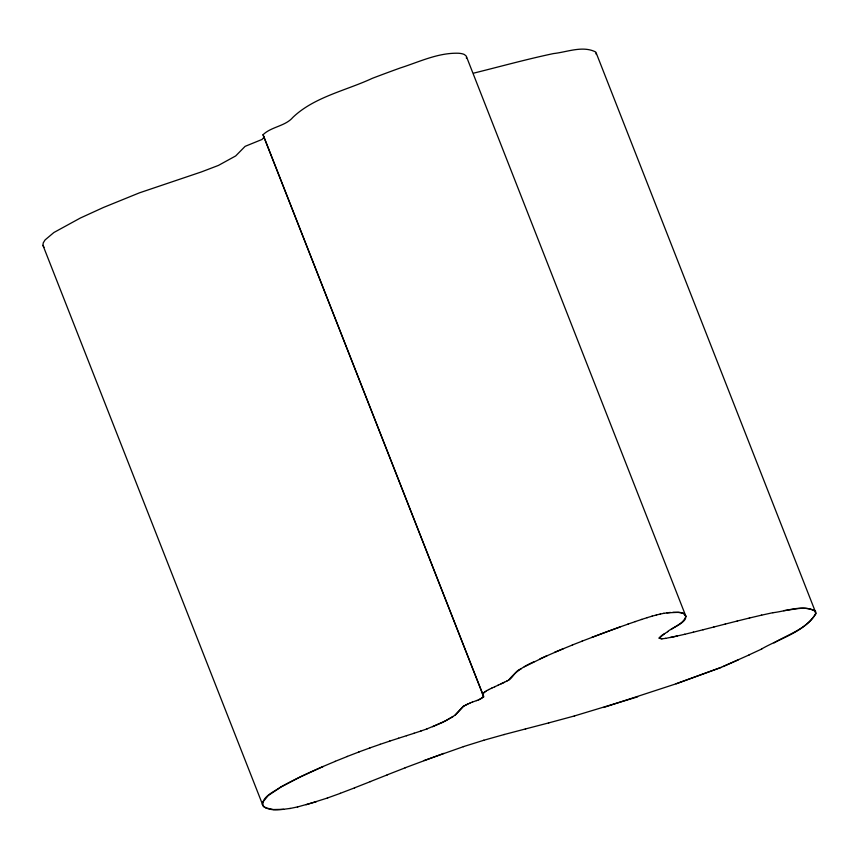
<?xml version="1.0" encoding="UTF-8"?>
<svg xmlns="http://www.w3.org/2000/svg" width="859" height="859" viewBox="0 0 859 859"><rect width="100%" height="100%" fill="white"/><g stroke="black" fill="none" stroke-linecap="round" stroke-linejoin="round"><path stroke-width="1.29" d="M670.965 629.561C676.108 625.706 684.075 622.979 685.858 616.204L466.233 56.071L464.354 54.514A147.802 21.593 -21.3 0 0 458.77 53.258C438.38 52.506 419.407 61.859 400.412 67.915A249.872 36.497 -21.3 0 0 372.366 78.309C346.048 90.571 314.233 96.96 292.898 117.35C285.381 126.273 271.272 126.66 263.037 134.745L483.531 696.209L481.351 698.603M263.037 134.745L483.531 696.209M290.245 808.416C281.494 809.489 271.165 811.755 263.326 806.483L42.95 245.363L43.24 242.904L45.055 239.951L53.892 232.51L80.381 218.014L103.499 207.448L139.405 192.856L201.414 171.918L218.401 165.433L235.699 155.93L245.116 146.352L262.027 139.459L264.207 137.064M262.274 804.507C263.595 795.595 274.01 791.891 280.485 787.177C298.148 777.288 316.67 769.063 335.364 761.332M466.394 58.208L466.534 57.07M482.361 693.879L486.666 690.7M455.023 715.075L463.248 706.313L470.335 702.898M484.938 691.71L482.747 693.782L483.746 696.95L478.399 699.892M508.872 679.866C515.4 671.652 524.452 665.832 534.33 661.634M664.662 633.598L659.325 638.054L662.021 638.785M521.037 668.86C514.316 670.965 513.167 678.857 506.756 681.047M667.872 631.59L661.602 635.51L658.939 638.14L661.645 638.881L665.682 638.344M452.994 716.653L442.643 722.398L426.977 728.872M667.486 631.687C671.448 627.779 691.72 621.111 684.065 613.562A147.802 21.593 -21.3 0 0 678.481 612.306L666.895 612.854M524.301 666.809L547.237 655.578M774.002 642.919C788.165 634.275 807.116 628.82 815.663 613.637L815.019 611.146C805.656 605.423 793.716 609.815 783.558 610.652M486.28 690.797L489.007 689.498M507.143 680.951L501.065 683.818M761.396 649.082C779.789 638.43 804.11 632.203 816.05 613.551L815.406 611.05C802.327 604.349 786.522 611.221 772.821 612.714M488.621 689.594L491.82 688.156M504.48 682.282L497.833 685.31M749.091 654.859L761.783 648.985M491.434 688.252L494.945 686.706M539.978 658.821L563.504 648.62M494.569 686.803L498.22 685.214M749.477 654.762L723.042 666.541M468.252 703.736L463.635 706.216L455.41 714.978L446.229 720.476L432.635 726.703M738.375 659.819L721.002 667.432L676.097 683.775M323.209 766.486L300.092 777.051L280.872 787.08L268.255 795.531L262.951 801.952L262.661 804.411L263.713 806.386L265.946 807.9L273.291 809.543L283.728 809.328M554.57 652.292L572.695 644.894M480.439 699.119L476.466 700.611M334.978 761.428L347.444 756.425M370.165 781.636L387.506 774.775M354.434 787.875L370.551 781.54M572.309 644.991L582.295 641.115M387.119 774.872L405.48 767.699M347.057 756.521L359.116 751.904M581.908 641.211L592.066 637.357A249.872 36.497 -21.3 0 1 620.123 626.952M340.1 793.394L354.81 787.778M405.104 767.785L443.77 753.386M469.948 702.995L472.525 702.082M358.729 752.001L370.089 747.867M423.916 760.591L463.699 746.568M327.322 798.022L340.486 793.297M721.388 667.336L676.484 683.678L603.598 707.494M472.139 702.179L476.842 700.514M628.273 624.042L619.736 627.049A249.872 36.497 -21.3 0 0 591.69 637.453M369.703 747.964L380.312 744.291M420.727 731.063L427.363 728.776M627.886 624.139L635.499 621.529M635.112 621.626L641.834 619.393M379.925 744.388L389.825 741.092M327.708 797.925L306.083 804.754M413.877 733.328L421.114 730.966M389.438 741.188L398.64 738.235M641.458 619.479L647.407 617.6M406.393 735.723L414.263 733.232M398.254 738.321L406.779 735.626M463.312 746.664L483.885 740.243M637.636 696.842L574.306 715.976M647.02 617.685L652.303 616.118M316.402 801.694L297.407 806.977M483.51 740.34L504.34 734.488M651.917 616.214L656.63 614.926M548.493 722.956L574.682 715.891M503.954 734.585L525.719 728.883M525.332 728.98L548.88 722.859M713.668 627.049L725.533 623.999M702.963 629.776L714.054 626.952M725.146 624.096L737.516 620.96M473.867 73.09C500.389 66.519 526.75 59.207 553.497 53.569C567.09 52.12 582.746 45.344 595.695 52.002L596.339 54.504M693.192 632.235L703.349 629.679M737.129 621.057L749.671 617.954M684.43 634.371L693.567 632.138M656.244 615.023L660.507 613.992M749.284 618.051L761.675 615.13M684.816 634.275L670.385 637.518M761.289 615.227L773.207 612.617M677.182 636.047L665.296 638.441M660.12 614.088L664.018 613.283M289.859 808.512L297.794 806.88M663.631 613.38L670.385 612.413M672.919 612.317L678.095 612.403A147.802 21.593 -21.3 0 1 683.678 613.659L685.858 616.204M42.95 245.363L44.002 247.349M596.275 53.161L815.599 612.295"/></g></svg>
